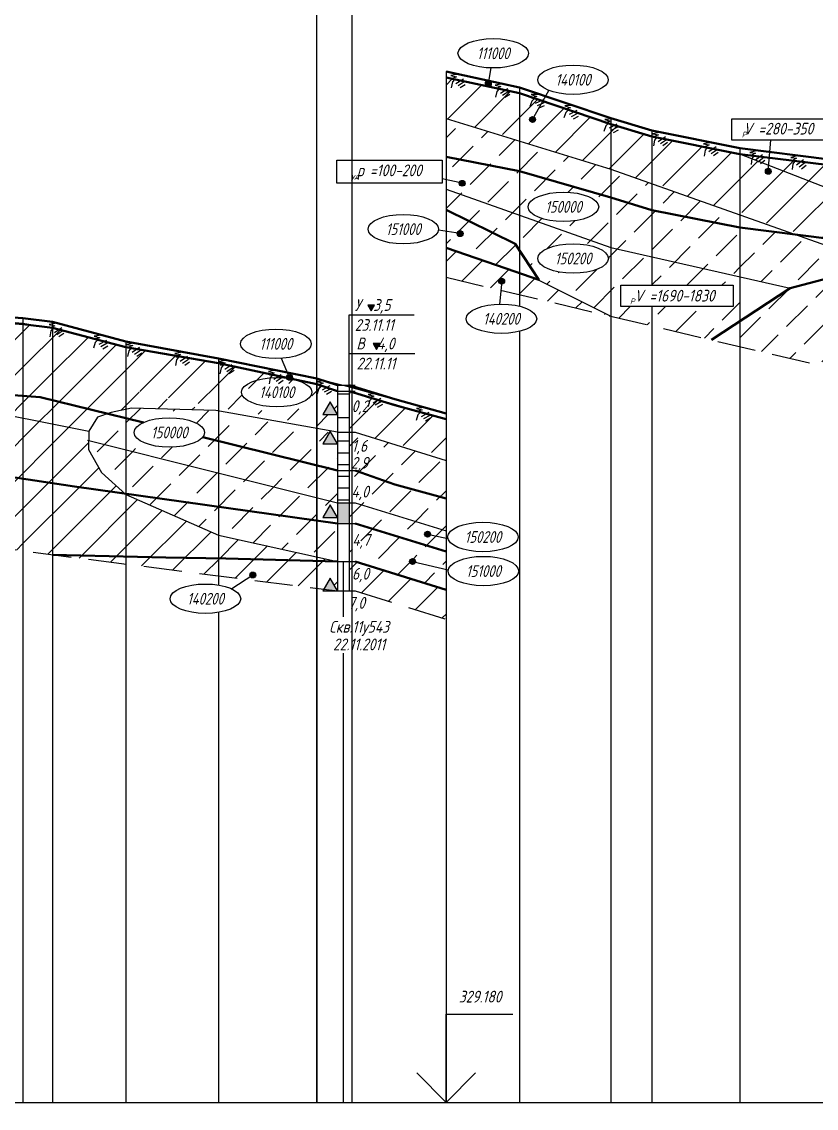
# Model space of a CAD drawing. Extents: x 0 to 1712, y -36 to 643.
# Drawn here: x 625.2 to 760.4, y 342.2 to 527.1 of the extents above; entities that cross this region are included whole.
import ezdxf
from ezdxf import colors
from ezdxf.entities.mleader import LeaderData, LeaderLine
from ezdxf.enums import TextEntityAlignment as Align
from ezdxf.math import Vec2, Vec3

# ---------------------------------------------------------------- set-up
doc = ezdxf.new("R2010")
doc.units = 0
doc.linetypes.add('ИИ27003', pattern=[9.5, 6.5, -3])
for name, color, linetype, lineweight in [('ИИ_ГЕОЛОГИЯ_025', 7, 'Continuous', 25), ('ИИ_ГЕОЛОГИЯ_050', 7, 'Continuous', 50), ('ИИ_ГЕОФИЗИКА_025', 7, 'Continuous', 25), ('ИИ_ПРОФИЛЬ_025', 7, 'Continuous', 25)]:
    doc.layers.add(name, color=color, linetype=linetype, lineweight=lineweight)
doc.layers.add('Профиль', color=7, linetype='Continuous')
doc.layers.add('ТХ-Л', color=140, linetype='Continuous')
doc.styles.add('VNIPISIMPLEXCUR', font='simplex.shx', dxfattribs={"width": 0.8, "oblique": 15})
doc.linetypes.add('ИИ27001', pattern='A,2.5,[1,3dservice.shx,S=1.85,R=180.00002,X=0,Y=0],2.5,-1', length=6)
doc.linetypes.add('ИИ27002', pattern='A,2,-0.6,[1,3dservice.shx,S=0.6,R=30.000013,X=0.9,Y=0],-0.6,[1,3dservice.shx,S=0.6,R=-30.000013,X=0.3,Y=0],-0.6,[1,3dservice.shx,S=0.6,R=209.999975,X=-0.3,Y=0],-0.6,[1,3dservice.shx,S=0.6,R=150.000007,X=-0.9,Y=0],-0.6,2', length=7)
doc.linetypes.add('ИИ27005', pattern='A,2.5,[1,3dservice.shx,S=1.85,R=180.00002,X=0,Y=0],2.5,-2,[4,3dservice.shx,S=0.5,R=0,X=0,Y=0],-2', length=9)
pattern_1 = [(45, (0.858, -60.26), (-3, 3), [])]
pattern_2 = [(45, (3.858, -60.26), (-3, 3), [5, -2])]

# ---------------------------------------------------------------- blocks, each defined once
blk = doc.blocks.new('ИИ16001')
at = {"linetype": 'Continuous', "lineweight": 25}
h = blk.add_hatch(color=0, dxfattribs=at)
edge = h.paths.add_edge_path()
edge.add_arc((0, 0), 0.5, 0, 360)
at = {"color": 0, "linetype": 'Continuous', "lineweight": 25}
blk.add_circle((0, 0), 0.5, dxfattribs=at)
blk = doc.blocks.new('ИИ25004')
at = {"linetype": 'Continuous', "lineweight": 25}
blk.add_hatch(color=0, dxfattribs=at).paths.add_polyline_path([(-2.5, 0), (0, 0), (-1.25, 2.17)])
at = {"color": 0, "linetype": 'Continuous', "lineweight": 25}
blk.add_lwpolyline([(-2.5, 0), (0, 0), (-1.25, 2.17)], close=True, dxfattribs=at)
blk = doc.blocks.new('ИИ25010')
at = {"color": 0, "linetype": 'Continuous', "lineweight": 25}
for points in [[(0, 0), (3, 0), (0.5, -1), (2.5, -1), (1, -2), (2, -2), (1.5, -3), (1.5, -5)], [(4.94, -1.23), (2.82, -3.35)], [(5.47, -2.12), (3.7, -3.88)], [(6, -3), (4.59, -4.41)]]:
    blk.add_lwpolyline(points, dxfattribs=at)
blk = doc.blocks.new('ИИ25023')
at = {"linetype": 'Continuous', "lineweight": 25}
blk.add_hatch(color=0, dxfattribs=at).paths.add_polyline_path([(1.9, 1.7), (0.75, 1.7), (1.33, 0.7)])
at = {"color": 0, "linetype": 'Continuous', "lineweight": 25, "flags": 128}
blk.add_lwpolyline([(1.9, 1.7), (0.75, 1.7), (1.33, 0.7)], close=True, dxfattribs=at)
at = {"color": 0, "linetype": 'Continuous', "style": 'VNIPISIMPLEXCUR', "oblique": 15, "width": 0.8}
for tag, p in [('UGV', (2.55, 0.7)), ('DATE', (1.33, -2.7))]:
    blk.add_attdef(tag, p, '', height=2, dxfattribs=at)
blk = doc.blocks.new('ИИ25020')
at = {"color": 0, "linetype": 'Continuous', "lineweight": 25}
blk.add_ellipse((0, 0), major_axis=(-6, 0), ratio=0.416667, dxfattribs=at)
at = {"color": 0, "linetype": 'Continuous', "style": 'VNIPISIMPLEXCUR', "oblique": 15, "width": 0.75}
blk.add_attdef('INDEX', text='', height=2, dxfattribs=at).set_placement((0, 0), align=Align.MIDDLE_CENTER)

msp = doc.modelspace()

# ---------------------------------------------------------------- hatches: boundary and pattern name
at = {"layer": 'ИИ_ГЕОЛОГИЯ_025'}
h = msp.add_hatch(dxfattribs=at)
h.set_pattern_fill('ИИ_СУГЛИНОК', color=256, pattern_type=2)
h.set_pattern_definition(pattern_1)
h.paths.add_polyline_path([(709.8926, 514.8774), (706.3927, 515.6337), (706.373, 515.6094), (705.8849, 515.7176), (705.9276, 515.7342), (704.5966, 516.0218, -0.12277819), (704.3602, 516.0729), (698.8277, 517.2684), (698.808, 517.2441), (698.3199, 517.3523), (698.3626, 517.3689), (697.3976, 517.5774), (697.3976, 511.2921), (709.8926, 508.0125)])
h.paths.add_polyline_path([(724.9504, 509.7194), (724.4762, 509.8778), (724.5771, 509.9052), (718.1868, 512.069), (718.1484, 512.0307), (717.6742, 512.189), (717.7618, 512.2129), (713.8545, 513.5359), (712.3487, 510.8539, -0.27117027), (712.6039, 510.4179, -1), (711.6039, 510.4179, -0.57335335), (712.3487, 510.8539), (713.8545, 513.5359), (709.8926, 514.8774), (709.8926, 508.0125), (720.1054, 505.3319), (725.3976, 503.4417), (725.3976, 509.6274), (724.9948, 509.7638)])
h.paths.add_polyline_path([(697.3976, 511.2921), (697.3976, 510.5774), (700.9837, 509.4787), (709.8926, 507.0971), (709.8926, 508.0125)])
h.paths.add_polyline_path([(709.8926, 508.0125), (709.8926, 507.0971), (719.4961, 504.5299), (725.3976, 502.5766), (725.3976, 503.4417), (720.1054, 505.3319)])
h.paths.add_polyline_path([(719.4961, 504.5299), (709.8926, 507.0971), (709.8926, 506.7491), (725.3976, 501.9987), (725.3976, 502.5766)])
h.paths.add_polyline_path([(725.3976, 503.4417), (725.3976, 502.5766), (729.9797, 501.06), (732.3976, 499.9779), (732.3976, 500.9415)])
h.paths.add_polyline_path([(729.9797, 501.06), (725.3976, 502.5766), (725.3976, 501.9987), (732.3976, 499.5193), (732.3976, 499.9779)])
h.paths.add_polyline_path([(732.3976, 507.5274), (726.0767, 509.4237), (725.3976, 509.0846), (725.3976, 503.4417), (732.3976, 500.9415)])
h.paths.add_polyline_path([(747.3976, 504.5274), (741.8239, 505.6422), (741.8216, 505.6391), (741.3298, 505.7294), (741.3482, 505.7373), (733.2029, 507.3664), (733.2006, 507.3633), (732.7088, 507.4536), (732.7272, 507.4615), (732.3976, 507.5274), (732.3976, 500.9415), (737.0718, 499.272), (747.3976, 494.76)])
h.paths.add_polyline_path([(737.0718, 499.272), (732.3976, 500.9415), (732.3976, 499.9779), (736.037, 498.3491), (737.9924, 497.5377), (747.3976, 494.2065), (747.3976, 494.76)])
h = msp.add_hatch(dxfattribs=at)
h.set_pattern_fill('ИИ_СУПЕСЬ', color=256, pattern_type=2)
h.set_pattern_definition(pattern_2)
h.paths.add_polyline_path([(709.8926, 506.7491), (700.9837, 509.4787), (697.3976, 510.4373), (697.3976, 504.0774), (709.8926, 501.6615)])
h.paths.add_polyline_path([(709.8926, 501.6615), (697.3976, 504.0774), (697.3976, 500.1796), (699.6393, 499.6808, -0.89612151), (700.6273, 499.5723, -1), (699.6273, 499.5723, -0.05478472), (699.6393, 499.6808), (697.3976, 500.1796), (697.3976, 498.5774), (709.8926, 494.1523)])
h.paths.add_polyline_path([(709.8926, 494.1523), (697.3976, 498.5774), (697.3976, 495.0774), (709.1541, 489.2752), (709.8926, 488.1475)])
h.paths.add_polyline_path([(709.1541, 489.2752), (697.3976, 495.0774), (697.3976, 491.3973), (699.2817, 491.09, -0.92225092), (700.2751, 491.0095, -1.0843036), (699.2817, 491.09), (697.3976, 491.3973), (697.3976, 488.5774), (709.8926, 484.306), (709.8926, 488.1475)])
h.paths.add_polyline_path([(709.8926, 494.1523), (709.8926, 488.1475), (713.149, 483.1748), (712.7333, 483.3182), (725.3976, 476.9774), (725.3976, 488.6611)])
edge = h.paths.add_edge_path(flags=16)
edge.add_ellipse((719.0026, 486.7804), major_axis=(-6, 0), ratio=0.41666667, start_angle=0, end_angle=360)
h.paths.add_polyline_path([(725.3976, 497.1274), (709.8926, 501.6615), (709.8926, 494.1523), (725.3976, 488.6611)])
edge = h.paths.add_edge_path(flags=16)
edge.add_ellipse((717.3556, 495.5636), major_axis=(-6, 0), ratio=0.41666667, start_angle=0, end_angle=360)
h.paths.add_polyline_path([(725.3976, 501.9987), (709.8926, 506.7491), (709.8926, 501.6615), (725.3976, 497.1274)])
h.paths.add_polyline_path([(732.3976, 499.5193), (725.3976, 501.9987), (725.3976, 497.1274), (732.3976, 495.0274)])
h.paths.add_polyline_path([(732.3976, 495.0274), (725.3976, 497.1274), (725.3976, 488.6611), (732.3976, 487.0772)])
h.paths.add_polyline_path([(725.3976, 488.6611), (725.3976, 476.9774), (732.3976, 475.3274), (732.3976, 478.609), (727.1366, 478.609), (727.1366, 482.2141), (732.3976, 482.2141), (732.3976, 487.0772)])
h.paths.add_polyline_path([(714.4401, 485.4144), (723.2972, 485.1464), (724.101, 488.1464), (715.2439, 488.4144)], flags=8)
h.paths.add_polyline_path([(712.7931, 494.1976), (721.6502, 493.9296), (722.4541, 496.9296), (713.5969, 497.1976)], flags=8)
h = msp.add_hatch(dxfattribs=at)
h.set_pattern_fill('ИИ_СУГЛИНОК', color=256, pattern_type=2)
h.set_pattern_definition(pattern_1)
h.paths.add_polyline_path([(762.6476, 498.5928), (752.292, 502.6227), (752.2522, 502.1033, -0.39199877), (752.714, 501.6048, -1), (751.714, 501.6048, -0.43678288), (752.2522, 502.1033), (752.292, 502.6227), (747.3976, 504.5274), (747.3976, 494.76), (752.8071, 492.3962), (759.3696, 490.5358), (762.6476, 490.1274)])
h.paths.add_polyline_path([(762.6476, 502.6274), (756.7287, 503.3648), (756.7214, 503.3539), (756.2255, 503.4177), (756.2413, 503.4256), (752.3902, 503.9054), (752.292, 502.6227), (762.6476, 498.5928)], flags=17)
h.paths.add_polyline_path([(775.3976, 499.1774), (762.6476, 502.6274), (762.6476, 498.5928), (775.3976, 493.631)])
h.paths.add_polyline_path([(775.3976, 493.631), (762.6476, 498.5928), (762.6476, 490.1274), (773.8654, 487.092), (775.3976, 486.8035)])
h.paths.add_polyline_path([(762.6476, 489.6535), (762.6476, 488.984), (768.4621, 487.5338), (769.8493, 487.8482)], flags=17)
h.paths.add_polyline_path([(770.1928, 487.1022), (768.4621, 487.5338), (767.1051, 487.2264), (771.242, 485.7612), (775.3976, 484.7031), (775.3976, 486.1865)])
h.paths.add_polyline_path([(773.8654, 487.092), (769.8493, 487.8482), (768.4621, 487.5338), (770.1928, 487.1022), (775.3976, 486.1865), (775.3976, 486.6774)])
h = msp.add_hatch(dxfattribs=at)
h.set_pattern_fill('ИИ_СУПЕСЬ', color=256, pattern_type=2)
h.set_pattern_definition(pattern_2)
h.paths.add_polyline_path([(737.9924, 497.5377), (732.3976, 499.5193), (732.3976, 495.0274), (747.3976, 492.0274), (747.3976, 493.6371), (744.8728, 494.6829)])
h.paths.add_polyline_path([(747.3976, 492.0274), (732.3976, 495.0274), (732.3976, 487.0772), (747.3976, 483.6831)])
h.paths.add_polyline_path([(732.3976, 487.0772), (732.3976, 482.2141), (746.254, 482.2141), (746.254, 478.609), (732.3976, 478.609), (732.3976, 475.3274), (741.6222, 473.153), (746.1745, 477.1377), (747.3976, 478.0224), (747.3976, 483.6831)])
h = msp.add_hatch(dxfattribs=at)
h.set_pattern_fill('ИИ_СУПЕСЬ', color=256, pattern_type=2)
h.set_pattern_definition(pattern_2)
h.paths.add_polyline_path([(762.6476, 488.8052), (760.9414, 489.4095), (753.4862, 491.2688), (747.3976, 492.0274), (747.3976, 483.6831), (753.5301, 482.2955), (760.219, 485.6661), (762.6476, 486.2164)])
h.paths.add_polyline_path([(771.242, 485.7612), (767.1051, 487.2264), (762.6476, 486.2164), (762.6476, 483.5141)])
h.paths.add_polyline_path([(762.6476, 486.2164), (760.219, 485.6661), (753.5301, 482.2955), (755.9193, 481.7549), (762.6476, 483.5141)])
h.paths.add_polyline_path([(755.9193, 481.7549), (753.5301, 482.2955), (752.7891, 481.9222), (747.3976, 478.0224), (747.3976, 476.1423)], flags=17)
h.paths.add_polyline_path([(747.3976, 478.0224), (746.1745, 477.1377), (741.6222, 473.153), (742.533, 472.9384), (747.3976, 476.1423)])
h.paths.add_polyline_path([(762.6476, 483.5141), (755.9193, 481.7549), (747.3976, 476.1423), (747.3976, 471.7917), (762.6476, 468.1971)])
h.paths.add_polyline_path([(775.3976, 484.7031), (771.242, 485.7612), (762.6476, 483.5141), (762.6476, 468.1971), (775.3976, 465.1917), (775.3976, 471.0747), (768.1361, 471.0747), (768.1361, 474.9796), (775.3976, 474.9796)])
h = msp.add_hatch(dxfattribs=at)
h.set_pattern_fill('ИИ_СУГЛИНОК', color=256, pattern_type=2)
h.set_pattern_definition(pattern_1)
h.paths.add_polyline_path([(709.8926, 484.2986), (707.6069, 485.0874), (697.3976, 488.5774), (697.3976, 483.5774), (706.7069, 481.3831), (706.8039, 482.4353, -0.38753186), (706.3498, 482.9332, -1), (707.3498, 482.9332, -0.44140835), (706.8039, 482.4353), (706.7069, 481.3831), (709.8926, 480.6322)])
h.paths.add_polyline_path([(712.7333, 483.3182), (709.8926, 484.2986), (709.8926, 480.6322), (725.3976, 476.9774)])
h = msp.add_hatch(dxfattribs=at)
h.set_pattern_fill('ИИ_СУПЕСЬ', color=256, pattern_type=2)
h.set_pattern_definition(pattern_2)
h.paths.add_polyline_path([(755.9193, 481.7549), (753.5301, 482.2955), (752.7891, 481.9222), (747.3976, 478.0224), (747.3976, 476.1423)])
h = msp.add_hatch(dxfattribs=at)
h.set_pattern_fill('ИИ_СУГЛИНОК', color=256, pattern_type=2)
h.set_pattern_definition(pattern_1)
h.paths.add_polyline_path([(575.3976, 477.9774), (556.5633, 479.6517), (556.3976, 479.5121), (556.3976, 479.2404), (573.6067, 471.3681), (575.3976, 471.0913)])
h.paths.add_polyline_path([(588.6476, 476.9274), (579.2987, 477.6683), (579.228, 477.0422, -0.3816156), (579.6718, 476.5454, -1), (578.6718, 476.5454, -0.44758064), (579.228, 477.0422), (579.2987, 477.6683), (575.3976, 477.9774), (575.3976, 471.0913), (578.8132, 470.5633), (588.6476, 470.3042)])
h.paths.add_polyline_path([(588.6476, 470.3042), (578.8132, 470.5633), (575.3976, 471.0913), (575.3976, 470.5489), (579.0785, 468.8651), (586.2741, 467.4324), (587.7653, 467.6568), (588.6476, 467.6844)])
h.paths.add_polyline_path([(605.2526, 469.6422), (603.2143, 469.8458), (588.8098, 470.3), (588.6476, 470.3042), (588.6476, 467.6844), (601.8208, 468.0957), (605.2526, 467.84)])
h.paths.add_polyline_path([(605.2526, 475.9274), (601.0759, 476.1789), (601.0695, 476.168), (600.5707, 476.2028), (600.5811, 476.2087), (593.0037, 476.6651), (592.9973, 476.6541), (592.4985, 476.689), (592.5089, 476.6949), (588.6476, 476.9274), (588.6476, 470.3042), (588.8098, 470.3), (603.2143, 469.8458), (605.2526, 469.6422)])
h.paths.add_polyline_path([(605.2526, 467.84), (601.8208, 468.0957), (588.6476, 467.6844), (588.6476, 466.9598), (595.1975, 465.6556), (605.2526, 464.9135)])
h.paths.add_polyline_path([(608.3976, 464.6814), (605.2526, 464.9135), (605.2526, 463.6535), (608.3976, 463.0272)])
h.paths.add_polyline_path([(608.3976, 467.6057), (605.2526, 467.84), (605.2526, 464.9135), (608.3976, 464.6814)])
h.paths.add_polyline_path([(608.3976, 463.0272), (605.2526, 463.6535), (605.2526, 459.8205), (608.3976, 459.8205)])
h.paths.add_polyline_path([(608.3976, 455.9156), (605.2526, 455.9156), (605.2526, 452.2735), (608.3976, 451.8396)])
h.paths.add_polyline_path([(621.3976, 460.4387), (608.3976, 463.0272), (608.3976, 459.8205), (614.2691, 459.8205), (614.2691, 455.9156), (608.3976, 455.9156), (608.3976, 451.8396), (611.6065, 451.3969), (621.3976, 449.9292)])
h.paths.add_polyline_path([(625.3976, 459.6423), (621.3976, 460.4387), (621.3976, 449.9292), (625.3976, 449.3296)])
h.paths.add_polyline_path([(630.3976, 458.6467), (625.3976, 459.6423), (625.3976, 449.3296), (630.3976, 448.5801)])
h.paths.add_polyline_path([(638.7616, 450.3902), (636.5351, 454.2636), (636.6196, 457.4078), (630.3976, 458.6467), (630.3976, 448.5801), (634.1629, 448.0157), (642.6996, 446.8157)])
h.paths.add_polyline_path([(625.3976, 449.3296), (621.3976, 449.9292), (621.3976, 437.5528), (625.3976, 437.0432)])
h = msp.add_hatch(dxfattribs=at)
h.set_pattern_fill('ИИ_СУГЛИНОК', color=256, pattern_type=2)
h.set_pattern_definition(pattern_1)
h.paths.add_polyline_path([(608.3976, 475.6774), (605.2526, 475.9274), (605.2526, 469.6422), (608.3976, 469.3281)])
h.paths.add_polyline_path([(608.3976, 469.3281), (605.2526, 469.6422), (605.2526, 467.84), (608.3976, 467.6057)])
h.paths.add_polyline_path([(621.3976, 466.821), (613.5025, 467.2254), (608.3976, 467.6057), (608.3976, 464.6814), (621.3976, 463.7219)])
h.paths.add_polyline_path([(608.3976, 464.6814), (605.2526, 464.9135), (605.2526, 463.6535), (608.3976, 463.0272)])
h.paths.add_polyline_path([(621.3976, 463.7219), (608.3976, 464.6814), (608.3976, 463.0272), (621.3976, 460.4387)])
h.paths.add_polyline_path([(621.3976, 468.1005), (613.6007, 468.8085), (608.3976, 469.3281), (608.3976, 467.6057), (613.5025, 467.2254), (621.3976, 466.821)])
h.paths.add_polyline_path([(621.3976, 475.9274), (616.5013, 475.8333), (616.4989, 475.8283), (615.999, 475.8211), (616.0027, 475.8237), (608.3976, 475.6774), (608.3976, 469.3281), (613.6007, 468.8085), (621.3976, 468.1005)])
h.paths.add_polyline_path([(625.3976, 475.6274), (624.6384, 475.6844), (623.7225, 474.8471, -0.14594204), (623.8042, 474.5733, -1), (622.8042, 474.5733, -0.50329713), (623.4492, 475.0518), (623.6632, 475.7575), (621.3976, 475.9274), (621.3976, 468.1005), (623.3936, 467.9193), (625.3976, 467.8258)])
h.paths.add_polyline_path([(625.3976, 467.8258), (623.3936, 467.9193), (621.3976, 468.1005), (621.3976, 466.821), (625.3976, 466.6162)])
h.paths.add_polyline_path([(625.3976, 466.6162), (621.3976, 466.821), (621.3976, 463.7219), (625.3976, 463.4267)])
h.paths.add_polyline_path([(625.3976, 463.4267), (621.3976, 463.7219), (621.3976, 460.4387), (625.3976, 459.6423)])
h.paths.add_polyline_path([(630.3976, 462.6993), (630.3976, 458.6467), (636.6196, 457.4078), (638.076, 459.8016), (639.828, 460.3715)])
h.paths.add_polyline_path([(630.3976, 466.3601), (625.3976, 466.6162), (625.3976, 463.4267), (628.3266, 463.2105), (630.3976, 462.6993)])
h = msp.add_hatch(dxfattribs=at)
h.set_pattern_fill('ИИ_СУГЛИНОК', color=256, pattern_type=2)
h.set_pattern_definition(pattern_1)
h.paths.add_polyline_path([(630.3976, 462.6993), (628.3266, 463.2105), (625.3976, 463.4267), (625.3976, 459.6423), (630.3976, 458.6467)])
h.paths.add_polyline_path([(630.3976, 467.5925), (625.3976, 467.8258), (625.3976, 466.6162), (630.3976, 466.3601)])
h.paths.add_polyline_path([(630.3976, 474.9082), (629.9951, 474.989), (630.0357, 475.0057), (629.5697, 475.085), (625.3976, 475.6274), (625.3976, 467.8258), (630.3976, 467.5925)])
h.paths.add_polyline_path([(642.8976, 471.6774), (639.6329, 472.5393), (630.5052, 474.9161), (630.3976, 474.778), (630.3976, 467.5925), (632.218, 467.5075), (642.8976, 464.7494)])
h.paths.add_polyline_path([(632.218, 467.5075), (630.3976, 467.5925), (630.3976, 466.3601), (634.1465, 466.1681), (642.8976, 464.4727), (642.8976, 464.7494)])
h.paths.add_polyline_path([(642.8976, 464.4727), (634.1465, 466.1681), (630.3976, 466.3601), (630.3976, 462.6993), (639.828, 460.3715), (640.4296, 460.5672), (642.8976, 461.1212)])
h.paths.add_polyline_path([(646.6959, 463.7368), (642.8976, 464.4727), (642.8976, 461.1212), (643.8404, 461.3328), (656.5972, 460.9567)])
h.paths.add_polyline_path([(658.6476, 468.9812), (643.736, 471.5339), (643.7253, 471.5199), (643.234, 471.6127), (643.246, 471.6178), (642.8976, 471.6774), (642.8976, 464.7494), (645.2933, 464.1306), (646.6959, 463.7368), (658.0788, 461.5315), (658.6476, 461.4398)])
h = msp.add_hatch(dxfattribs=at)
h.set_pattern_fill('ИИ_СУГЛИНОК', color=256, pattern_type=2)
h.set_pattern_definition(pattern_1)
edge = h.paths.add_edge_path()
edge.add_ellipse((668.572, 463.1658), major_axis=(-6, 0), ratio=0.41666667, start_angle=0, end_angle=360)
edge.add_line((667.3199, 465.6111), (667.4811, 466.4643))
edge.add_line((667.4811, 466.4643), (667.8196, 466.9092))
edge.add_line((667.8196, 466.9092), (667.3283, 467.002))
edge.add_line((667.3283, 467.002), (667.5027, 467.076))
edge.add_line((667.5027, 467.076), (658.6476, 468.9812))
edge.add_line((658.6476, 468.9812), (658.6476, 461.4398))
edge.add_line((658.6476, 461.4398), (664.4369, 460.5073))
edge.add_line((664.4369, 460.5073), (675.3976, 458.2717))
edge.add_line((675.3976, 458.2717), (675.3976, 465.3774))
edge.add_line((675.3976, 465.3774), (671.1849, 466.2838))
edge.add_arc((670.7647, 466.5548), 0.5, 188.541838, 327.174058, ccw=False)
edge.add_line((670.2702, 466.4806), (667.5027, 467.076))
edge.add_line((667.5027, 467.076), (667.3283, 467.002))
edge.add_line((667.3283, 467.002), (667.8196, 466.9092))
edge.add_line((667.8196, 466.9092), (667.4811, 466.4643))
edge.add_line((667.4811, 466.4643), (667.3198, 465.6104))
h = msp.add_hatch(dxfattribs=at)
h.set_pattern_fill('ИИ_СУГЛИНОК', color=256, pattern_type=2)
h.set_pattern_definition(pattern_1)
h.paths.add_polyline_path([(678.8976, 464.2274), (676.0878, 465.1506), (675.6147, 465.2807), (675.6532, 465.2934), (675.3976, 465.3774), (675.3976, 458.2717), (678.8976, 457.5578), (678.8976, 460.2274), (676.3976, 460.2274), (677.6476, 462.3925), (678.8976, 460.2274)])
h.paths.add_polyline_path([(697.3976, 459.4274), (680.8976, 464.2274), (680.8976, 457.2274), (681.8976, 457.2274), (684.7858, 456.333), (697.3976, 453.1417)])
h.paths.add_polyline_path([(680.4534, 459.8341), (684.9962, 459.5152), (685.9532, 463.0866), (681.4103, 463.4056)], flags=9)
h = msp.add_hatch(dxfattribs=at)
h.set_pattern_fill('ИИ_КОНСИСТЕНЦИЯ_02', color=256, pattern_type=2)
h.set_pattern_definition([(0, (0.858, -60.26), (0, 4), [])])
h.paths.add_polyline_path([(680.8976, 464.2274), (678.8976, 464.2274), (678.8976, 457.2274), (680.8976, 457.2274)])
h = msp.add_hatch(dxfattribs=at)
h.set_pattern_fill('ИИ_СУПЕСЬ', color=256, pattern_type=2)
h.set_pattern_definition(pattern_2)
edge = h.paths.add_edge_path()
edge.add_line((658.6476, 460.3809), (656.5972, 460.9567))
edge.add_line((656.5972, 460.9567), (643.8404, 461.3328))
edge.add_line((643.8404, 461.3328), (642.8976, 461.1212))
edge.add_line((642.8976, 461.1212), (642.8976, 459.6138))
edge.add_line((642.8976, 459.6138), (645.8794, 458.8777))
edge.add_ellipse((650.2921, 457.1837), major_axis=(-6, 0), ratio=0.41666667, start_angle=161.368188, end_angle=317.344874, ccw=False)
edge.add_line((655.9777, 456.385), (658.6476, 455.726))
edge.add_line((658.6476, 455.726), (658.6476, 460.3809))
h.paths.add_polyline_path([(675.3976, 457.6506), (674.7269, 457.7987), (659.631, 460.1048), (658.6476, 460.3809), (658.6476, 455.726), (675.3976, 451.5914)])
h.paths.add_polyline_path([(678.8976, 455.2274), (676.3976, 455.2274), (677.5253, 457.1808), (675.3976, 457.6506), (675.3976, 451.5914), (678.8976, 450.7274)])
h.paths.add_polyline_path([(697.3976, 452.4274), (684.7858, 456.333), (684.3009, 456.4557), (681.8976, 457.2274), (680.8976, 457.2274), (680.8976, 450.7274), (681.8976, 450.7274), (688.6476, 448.3274), (697.3976, 445.9274)])
h.paths.add_polyline_path([(697.3976, 445.9274), (688.6476, 448.3274), (681.8976, 450.7274), (680.8976, 450.7274), (680.8976, 445.2274), (681.8976, 445.2274), (697.3976, 440.4274)])
h.paths.add_polyline_path([(675.3976, 451.5914), (658.6476, 455.726), (658.6476, 450.2982), (675.3976, 446.1038)])
h.paths.add_polyline_path([(678.8976, 450.7274), (675.3976, 451.5914), (675.3976, 446.1038), (678.8976, 445.2274)])
edge = h.paths.add_edge_path()
edge.add_line((658.6476, 455.726), (655.9777, 456.385))
edge.add_ellipse((650.2921, 457.1837), major_axis=(-6, 0), ratio=0.41666667, start_angle=317.344874, end_angle=521.368188, ccw=False)
edge.add_line((645.8794, 458.8777), (642.8976, 459.6138))
edge.add_line((642.8976, 459.6138), (642.8976, 454.2421))
edge.add_line((642.8976, 454.2421), (658.6476, 450.2982))
edge.add_line((658.6476, 450.2982), (658.6476, 455.726))
h.paths.add_polyline_path([(642.8976, 459.6138), (639.828, 460.3715), (638.076, 459.8016), (636.6196, 457.4078), (636.5771, 455.8248), (642.8976, 454.2421)])
h.paths.add_polyline_path([(680.4782, 453.0886), (684.6402, 452.7696), (685.5971, 456.341), (681.4352, 456.66)], flags=9)
h.paths.add_polyline_path([(680.3684, 450.2058), (684.835, 449.8868), (685.792, 453.4582), (681.3253, 453.7772)], flags=9)
h.paths.add_polyline_path([(680.422, 445.3032), (684.9649, 444.9842), (685.9219, 448.5557), (681.379, 448.8747)], flags=9)
h = msp.add_hatch(dxfattribs=at)
h.set_pattern_fill('ИИ_КОНСИСТЕНЦИЯ_01', color=256, pattern_type=2)
h.set_pattern_definition([(0, (0.8579, -60.2601), (0, 2), [])])
h.paths.add_polyline_path([(680.8976, 457.2274), (678.8976, 457.2274), (678.8976, 445.2274), (680.8976, 445.2274)])
h = msp.add_hatch(dxfattribs=at)
h.set_pattern_fill('ИИ_СУПЕСЬ', color=256, pattern_type=2)
h.set_pattern_definition(pattern_2)
h.paths.add_polyline_path([(642.8976, 454.2421), (636.5771, 455.8248), (636.5351, 454.2636), (638.7616, 450.3902), (642.6996, 446.8157), (642.8976, 446.7879)])
h.paths.add_polyline_path([(658.6476, 450.2982), (642.8976, 454.2421), (642.8976, 446.7879), (658.6476, 444.5739)])
h.paths.add_polyline_path([(658.6476, 450.2982), (658.6476, 444.5739), (675.3976, 442.2194), (675.3976, 446.1038)])
h.paths.add_polyline_path([(658.6476, 444.5739), (642.8976, 446.7879), (642.8976, 446.636), (658.6476, 439.7332)])
h.paths.add_polyline_path([(675.3976, 442.2194), (658.6476, 444.5739), (658.6476, 439.7332), (675.3976, 436.0062)])
h.paths.add_polyline_path([(678.8976, 441.7274), (675.3976, 442.2194), (675.3976, 436.0062), (678.8976, 435.2274)])
h = msp.add_hatch(dxfattribs=at)
h.set_pattern_fill('ИИ_СУГЛИНОК', color=256, pattern_type=2)
h.set_pattern_definition(pattern_1)
h.paths.add_polyline_path([(608.3976, 451.8396), (605.2526, 452.2735), (605.2526, 439.6096), (608.3976, 439.2089)])
h.paths.add_polyline_path([(621.3976, 449.9292), (611.6065, 451.3969), (608.3976, 451.8396), (608.3976, 439.2089), (621.3976, 437.5528)])
h.paths.add_polyline_path([(630.3976, 448.5801), (625.3976, 449.3296), (625.3976, 437.0432), (630.3976, 436.4062)])
h.paths.add_polyline_path([(642.8976, 446.636), (642.6996, 446.8157), (634.1629, 448.0157), (630.3976, 448.5801), (630.3976, 436.4062), (630.8038, 436.3544), (642.8976, 436.0652)])
h.paths.add_polyline_path([(642.8976, 446.636), (642.8976, 436.0652), (649.7122, 435.9022), (658.6476, 435.7756), (658.6476, 439.7332)])
h.paths.add_polyline_path([(642.8976, 436.0652), (630.8038, 436.3544), (642.8976, 434.8137)])
h.paths.add_polyline_path([(658.6476, 435.7756), (649.7122, 435.9022), (642.8976, 436.0652), (642.8976, 434.8137), (658.6476, 432.8072)])
h = msp.add_hatch(dxfattribs=at)
h.set_pattern_fill('ИИ_СУПЕСЬ', color=256, pattern_type=2)
h.set_pattern_definition(pattern_2)
h.paths.add_polyline_path([(677.6476, 444.8925), (678.8976, 442.7274), (678.8976, 445.2274), (675.3976, 446.1038), (675.3976, 442.2194), (678.8976, 441.7274), (678.8976, 442.7274), (676.3976, 442.7274)])
h.paths.add_polyline_path([(681.8976, 445.2274), (680.8976, 445.2274), (680.8976, 441.7274), (681.8976, 441.7274), (697.3976, 436.9274), (697.3976, 439.1985), (694.7335, 439.776, -0.89858287), (693.7448, 439.882, -1), (694.7448, 439.882, -0.05341728), (694.7335, 439.776), (697.3976, 439.1985), (697.3976, 440.4274)])
h.paths.add_polyline_path([(681.8976, 441.7274), (680.8976, 441.7274), (680.8976, 435.2274), (681.8976, 435.2274), (697.3976, 430.4274), (697.3976, 433.9281), (692.1679, 435.1127, -0.89439321), (691.1803, 435.2231, -1), (692.1803, 435.2231, -0.05574703), (692.1679, 435.1127), (697.3976, 433.9281), (697.3976, 436.9274)])
h.paths.add_polyline_path([(680.5699, 437.0778), (685.1128, 436.7588), (686.0698, 440.3303), (681.5269, 440.6492)], flags=9)
h = msp.add_hatch(color=256, dxfattribs=at)
h.dxf.hatch_style = 1
h.paths.add_polyline_path([(680.8976, 445.2274), (678.8976, 445.2274), (678.8976, 441.7274), (680.8976, 441.7274)])
h = msp.add_hatch(dxfattribs=at)
h.set_pattern_fill('ИИ_СУГЛИНОК', color=256, pattern_type=2)
h.set_pattern_definition(pattern_1)
h.paths.add_polyline_path([(658.6476, 439.7332), (658.6476, 435.7756), (659.8913, 435.758), (675.3976, 435.3251), (675.3976, 436.0062)])
h.paths.add_polyline_path([(675.3976, 435.3251), (659.8913, 435.758), (658.6476, 435.7756), (658.6476, 432.8072), (663.3967, 432.2022), (664.077, 432.6567, -0.1483097), (663.9928, 432.9344, -1), (664.9928, 432.9344, -0.74169041), (664.077, 432.6567), (663.3967, 432.2022), (675.3976, 430.6733)])
h.paths.add_polyline_path([(697.3976, 430.4274), (681.8976, 435.2274), (680.8976, 435.2274), (680.8976, 430.2274), (681.8976, 430.2274), (697.3976, 425.4274)])
h.paths.add_polyline_path([(680.5222, 431.3401), (685.0651, 431.0211), (686.022, 434.5925), (681.4792, 434.9115)], flags=9)
h = msp.add_hatch(dxfattribs=at)
h.set_pattern_fill('ИИ_СУГЛИНОК', color=256, pattern_type=2)
h.set_pattern_definition(pattern_1)
h.paths.add_polyline_path([(675.3976, 436.0062), (675.3976, 435.3251), (678.8976, 435.2274)])
h = msp.add_hatch(dxfattribs=at)
h.set_pattern_fill('ИИ_СУГЛИНОК', color=256, pattern_type=2)
h.set_pattern_definition(pattern_1)
h.paths.add_polyline_path([(678.8976, 435.2274), (675.3976, 435.3251), (675.3976, 430.6733), (676.5689, 430.5241), (677.6476, 432.3925), (678.8976, 430.2274)])

# ---------------------------------------------------------------- linework, layer by layer
at = {"layer": 'ИИ_ГЕОЛОГИЯ_025', "flags": 128}
for points in [[(697.3976, 517.5774), (709.8926, 514.8774), (725.3976, 509.6274), (732.3976, 507.5274), (747.3976, 504.5274), (762.6476, 502.6274), (775.3976, 499.1774), (792.1476, 495.1774), (807.8976, 490.8774), (825.3976, 487.4774), (830.3976, 486.2274)], [(704.5809, 516.5216), (705.0756, 519.1882)], [(712.1039, 510.4179), (714.8811, 515.3644)], [(697.3976, 510.5774), (725.3976, 501.9987), (771.242, 485.7612), (792.1476, 480.4384), (807.8976, 472.0594), (825.3976, 459.5824), (830.3976, 456.7274)], [(699.7751, 491.0095), (696.0938, 491.61)], [(697.3976, 488.5774), (712.6283, 483.3708), (725.3976, 476.9774)], [(531.8976, 482.8274), (539.8976, 481.3244), (556.3976, 479.6664), (575.3976, 478.1966), (588.6476, 476.9454), (608.3976, 475.7695), (621.3976, 476.0911), (625.3976, 475.7951), (630.3976, 474.9441), (642.8976, 471.6892), (658.6476, 468.9812), (675.3976, 465.3774), (678.8976, 464.2274)], [(706.8498, 482.9332), (706.4889, 479.019)], [(680.8976, 470.6132), (680.8976, 477.1675), (691.959, 477.1675)], [(670.7647, 466.5548), (669.3943, 469.7927)], [(680.8976, 465.2274), (680.8976, 470.6132), (692.0939, 470.6132)], [(678.8976, 465.2274), (681.8976, 465.2274)], [(678.8976, 464.2274), (681.8976, 464.2274)], [(680.8976, 464.2274), (697.3976, 459.4274)], [(678.8976, 457.2274), (658.2246, 460.9087), (643.8404, 461.3328), (640.4296, 460.5672), (638.076, 459.8016), (636.6196, 457.4078), (636.5351, 454.2636), (638.7616, 450.3902), (642.8976, 446.636), (658.6476, 439.7332), (678.8976, 435.2274)], [(678.8976, 457.2274), (681.8976, 457.2274)], [(681.8976, 457.2274), (697.3976, 452.4274)], [(678.8976, 450.7274), (681.8976, 450.7274)], [(678.8976, 445.2274), (681.8976, 445.2274)], [(678.8976, 441.7274), (681.8976, 441.7274)], [(694.2448, 439.882), (697.6943, 439.1342)], [(678.8976, 435.2274), (681.8976, 435.2274)], [(679.8976, 435.2274), (679.8976, 430.2274)], [(681.8976, 435.2274), (697.3976, 430.4274)], [(691.6803, 435.2231), (697.7715, 433.8434)], [(664.4928, 432.9344), (660.9373, 430.5592)], [(678.8976, 430.2274), (681.8976, 430.2274)]]:
    msp.add_lwpolyline(points, dxfattribs=at)
at = {"layer": 'ИИ_ГЕОЛОГИЯ_025', "linetype": 'ИИ27002', "flags": 128}
for points in [[(830.3976, 472.2274), (747.3976, 504.5274)], [(697.3976, 498.5774), (725.3976, 488.6611), (755.9193, 481.7549)], [(532.8976, 479.8274), (555.4088, 474.2417), (572.0046, 470.2736), (636.6196, 457.4078)], [(636.3645, 455.878), (678.8976, 445.2274)], [(681.8976, 445.2274), (697.3976, 440.4274)]]:
    msp.add_lwpolyline(points, dxfattribs=at)
at = {"layer": 'ИИ_ГЕОЛОГИЯ_025', "linetype": 'ИИ27003', "flags": 128}
for points in [[(697.3976, 483.5774), (830.3976, 452.2274)], [(532.8976, 448.8274), (678.8976, 430.2274)], [(681.8976, 430.2274), (697.3976, 425.4274)]]:
    msp.add_lwpolyline(points, dxfattribs=at)
at = {"layer": 'ИИ_ГЕОЛОГИЯ_025', "linetype": 'Continuous', "flags": 128}
for points in [[(678.8976, 465.2274), (678.8976, 430.2274)], [(680.8976, 465.2274), (680.8976, 430.2274)]]:
    msp.add_lwpolyline(points, dxfattribs=at)
at = {"layer": 'ИИ_ГЕОЛОГИЯ_050', "linetype": 'ИИ27001', "flags": 128}
for points in [[(697.3976, 518.5774), (709.8926, 515.8774), (725.3976, 510.6274), (732.3976, 508.5274), (747.3976, 505.5274), (762.6476, 503.6274), (775.3976, 500.1774), (792.1476, 496.1774), (807.8976, 491.8774), (825.3976, 488.4774), (830.3976, 487.2274)], [(830.3976, 486.2274), (825.3976, 487.4774), (807.8976, 490.8774), (792.1476, 495.1774), (775.3976, 499.1774), (762.6476, 502.6274), (747.3976, 504.5274), (732.3976, 507.5274), (725.3976, 509.6274), (709.8926, 514.8774), (697.3976, 517.5774)], [(697.3976, 495.0774), (709.1541, 489.2752), (713.149, 483.1748), (707.6069, 485.0874), (697.3976, 488.5774)], [(742.533, 472.9384), (755.9193, 481.7549), (771.242, 485.7612), (792.1476, 480.4384), (807.8976, 472.0594), (825.3976, 459.5824), (830.3976, 456.7274)], [(531.8976, 483.8274), (539.8976, 482.1774), (556.3976, 480.4274), (575.3976, 478.9774), (588.6476, 477.9274), (605.2526, 476.9274), (608.3976, 476.6774), (621.3976, 476.9274), (625.3976, 476.6274), (630.3976, 475.9774), (642.8976, 472.6774), (658.6476, 469.7774), (675.3976, 466.3774), (678.8976, 465.2274)], [(678.8976, 464.2274), (675.3976, 465.3774), (658.6476, 468.9812), (642.8976, 471.6774), (630.3976, 474.9774), (625.3976, 475.6274), (621.3976, 475.9274), (608.3976, 475.6774), (605.2526, 475.9274), (588.6476, 476.9274), (575.3976, 477.9774), (556.3976, 479.6664), (539.8976, 481.3244), (531.8976, 482.8274)], [(680.8976, 465.2274), (688.6476, 462.8274), (697.3976, 460.4274)], [(697.3976, 459.4274), (688.6476, 461.8274), (680.8976, 464.2274)], [(531.8976, 459.8274), (561.4334, 457.5905), (574.6776, 456.6648), (592.2747, 454.0639), (611.6065, 451.3969), (634.1629, 448.0157), (678.8976, 441.7274)], [(681.8976, 441.7274), (697.3976, 436.9274)], [(678.8976, 435.2274), (659.8913, 435.758), (649.7122, 435.9022), (630.3976, 436.3641)], [(697.3976, 430.4274), (681.8976, 435.2274)]]:
    msp.add_lwpolyline(points, dxfattribs=at)
at = {"layer": 'ИИ_ГЕОЛОГИЯ_050', "linetype": 'ИИ27005', "flags": 128}
for points in [[(830.3976, 473.7274), (825.3976, 474.9774), (807.8976, 478.3774), (792.1476, 482.6774), (775.3976, 486.6774), (762.6476, 490.1274), (747.3976, 492.0274), (732.3976, 495.0274), (725.3976, 497.1274), (709.8926, 501.6615), (697.3976, 504.0774)], [(645.8794, 458.8777), (628.3266, 463.2105), (531.8976, 470.3274)], [(678.8976, 450.7274), (655.9777, 456.385)], [(697.3976, 445.9274), (688.6476, 448.3274), (681.8976, 450.7274)]]:
    msp.add_lwpolyline(points, dxfattribs=at)
at = {"layer": 'ИИ_ГЕОФИЗИКА_025', "flags": 128}
for points in [[(746.0338, 510.5352), (762.7801, 510.5352), (762.7801, 506.9054), (746.0338, 506.9054)], [(678.7731, 503.502), (696.7215, 503.502), (696.7215, 499.5971), (678.7731, 499.5971)], [(727.1366, 482.2141), (746.254, 482.2141), (746.254, 478.609), (727.1366, 478.609)]]:
    msp.add_lwpolyline(points, close=True, dxfattribs=at)
for points in [[(752.214, 501.6048), (752.62, 506.9054)], [(700.1273, 499.5723), (696.7215, 500.33)]]:
    msp.add_lwpolyline(points, dxfattribs=at)
at = {"layer": 'ИИ_ПРОФИЛЬ_025', "flags": 128}
for points in [[(697.3976, 518.5774), (697.3976, 343.2274)], [(697.3976, 518.5774), (709.8926, 515.8774), (725.3976, 510.6274), (732.3976, 508.5274), (747.3976, 505.5274), (762.6476, 503.6274), (775.3976, 500.1774), (792.1476, 496.1774), (807.8976, 491.8774), (825.3976, 488.4774), (831.3976, 487.2274), (845.8976, 484.2274), (858.8976, 480.9774), (875.3976, 476.1774), (887.1476, 473.7774), (905.3976, 469.7274)], [(709.8926, 515.8774), (709.8926, 478.6666)], [(725.3976, 510.6274), (725.3976, 343.2274)], [(732.3976, 508.5274), (732.3976, 482.2141)], [(747.3976, 505.5274), (747.3976, 343.2274)], [(530.8976, 483.8274), (539.8976, 482.1774), (556.3976, 480.4274), (575.3976, 478.9774), (588.6476, 477.9274), (605.2526, 476.9274), (608.3976, 476.6774), (621.3976, 476.9274), (625.3976, 476.6274), (630.3976, 475.9774), (642.8976, 472.6774), (658.6476, 469.7774), (675.3976, 466.3774), (679.8976, 465.2274), (697.3976, 460.4274)], [(732.3976, 478.609), (732.3976, 343.2274)], [(625.3976, 476.6274), (625.3976, 343.2274)], [(630.3976, 475.9774), (630.3976, 343.2274)], [(709.8926, 474.3785), (709.8926, 343.2274)], [(642.8976, 472.6774), (642.8976, 343.2274)], [(658.6476, 469.7774), (658.6476, 431.2293)], [(675.3976, 466.3774), (675.3976, 343.2274)], [(679.8976, 430.2274), (679.8976, 425.7974)], [(658.6476, 426.5804), (658.6476, 343.2274)], [(679.8976, 419.6308), (679.8976, 343.2274)], [(697.3976, 343.2274), (697.3976, 358.2274), (708.7711, 358.2274)], [(692.3976, 348.2274), (697.3976, 343.2274), (702.3976, 348.2274)], [(125.3976, 343.2274), (1125.3976, 343.2274)]]:
    msp.add_lwpolyline(points, dxfattribs=at)
at = {"layer": 'Профиль'}
for points in [[(697.3976, 518.5774), (709.8926, 515.8774), (725.3976, 510.6274), (732.3976, 508.5274), (747.3976, 505.5274), (762.6476, 503.6274), (775.3976, 500.1774), (792.1476, 496.1774), (807.8976, 491.8774), (825.3976, 488.4774), (831.3976, 487.2274), (845.8976, 484.2274), (858.8976, 480.9774), (875.3976, 476.1774), (887.1476, 473.7774), (905.3976, 469.7274)], [(530.8976, 483.8274), (539.8976, 482.1774), (556.3976, 480.4274), (575.3976, 478.9774), (588.6476, 477.9274), (605.2526, 476.9274), (608.3976, 476.6774), (621.3976, 476.9274), (625.3976, 476.6274), (630.3976, 475.9774), (642.8976, 472.6774), (658.6476, 469.7774), (675.3976, 466.3774), (679.8976, 465.2274), (697.3976, 460.4274)]]:
    msp.add_lwpolyline(points, dxfattribs=at)
at = {"layer": 'ТХ-Л'}
for p, q in [((675.3976, 343.2274), (675.3976, 585.9468)), ((681.3976, 343.2274), (681.3976, 564.0319))]:
    msp.add_line(p, q, dxfattribs=at)

# ---------------------------------------------------------------- block references
at = {"layer": 'ИИ_ГЕОЛОГИЯ_025'}
for p, values in [((705.4178, 521.6841), {'INDEX': '111000'}), ((718.9909, 517.1858), {'INDEX': '140100'}), ((717.3556, 495.5636), {'INDEX': '150000'}), ((690.1065, 491.7723), {'INDEX': '151000'}), ((719.0026, 486.7804), {'INDEX': '150200'}), ((706.807, 476.5226), {'INDEX': '140200'}), ((668.4282, 472.2601), {'INDEX': '111000'}), ((668.572, 464.0308), {'INDEX': '140100'}), ((650.2921, 457.1837), {'INDEX': '150000'}), ((703.6591, 439.4045), {'INDEX': '150200'}), ((703.7452, 433.6098), {'INDEX': '151000'}), ((656.439, 428.9048), {'INDEX': '140200'})]:
    msp.add_blockref('ИИ25020', p, dxfattribs=at).add_auto_attribs(values)
for p, xscale, yscale, zscale, rotation in [((698.0482, 518.4368), 0.5, 0.5, 0.5, 347.50000295), ((705.6132, 516.8021), 0.5, 0.5, 0.5, 347.50000295), ((711.814, 515.2268), 0.4999999999999999, 0.4999999999999999, 0.4999999999999999, 339.3659993083882), ((717.5166, 513.2959), 0.5, 0.5, 0.5, 341.53672371), ((724.3186, 510.9847), 0.5, 0.5, 0.5, 341.53672371), ((732.3976, 508.5274), 0.5, 0.5, 0.5, 349.59796183), ((741.0185, 506.8032), 0.5, 0.5, 0.5, 349.59796183), ((748.8679, 505.3442), 0.5, 0.5, 0.5, 352.66103807), ((755.8573, 504.4734), 0.5, 0.5, 0.5, 352.66103807), ((629.7017, 476.0679), 0.5, 0.5, 0.5, 348.64914755), ((637.3898, 474.1315), 0.5, 0.5, 0.5, 343.9277899874841), ((642.9284, 472.6881), 0.5, 0.5, 0.5, 349.30196405), ((651.0741, 471.1493), 0.5, 0.5, 0.5, 349.30196405), ((658.6476, 469.7774), 0.5, 0.5, 0.5, 349.30196405), ((667.0226, 468.0774), 0.5, 0.5, 0.5, 349.30196405), ((675.3976, 466.3774), 0.5, 0.5, 0.5, 344.63190718), ((684.0503, 464.1857), 0.5, 0.5, 0.5, 344.63190718), ((692.2536, 461.8383), 0.5, 0.5, 0.5, 344.63190718)]:
    msp.add_blockref('ИИ25010', p, dxfattribs=dict(at, xscale=xscale, yscale=yscale, zscale=zscale, rotation=rotation))
for name, p in [('ИИ16001', (704.5809, 516.5216)), ('ИИ16001', (712.1039, 510.4179)), ('ИИ16001', (699.7751, 491.0095)), ('ИИ16001', (706.8498, 482.9332)), ('ИИ16001', (670.7647, 466.5548)), ('ИИ25004', (678.8976, 460.2274)), ('ИИ25004', (678.8976, 455.2274)), ('ИИ25004', (678.8976, 442.7274)), ('ИИ16001', (694.2448, 439.882)), ('ИИ16001', (691.6803, 435.2231)), ('ИИ16001', (664.4928, 432.9344)), ('ИИ25004', (678.8976, 430.2274))]:
    msp.add_blockref(name, p, dxfattribs=at)
ref = msp.add_blockref('ИИ25023', (683.3173, 477.1675), dxfattribs=at)
ref.add_attrib('UGV', 'У  3,5', (681.8533, 477.8675), dxfattribs={"layer": '0', "color": 0, "linetype": 'Continuous', "height": 2, "style": 'VNIPISIMPLEXCUR', "oblique": 15, "width": 0.8})
ref.add_attrib('DATE', '23.11.11', (681.8533, 474.4675), dxfattribs={"layer": '0', "color": 0, "linetype": 'Continuous', "height": 2, "style": 'VNIPISIMPLEXCUR', "oblique": 15, "width": 0.8})
ref = msp.add_blockref('ИИ25023', (684.2153, 470.6132), dxfattribs=at)
ref.add_attrib('UGV', 'В  4,0', (682.1357, 471.3132), dxfattribs={"layer": '0', "color": 0, "linetype": 'Continuous', "height": 2, "style": 'VNIPISIMPLEXCUR', "oblique": 15, "width": 0.8})
ref.add_attrib('DATE', '22.11.11', (682.1627, 467.9132), dxfattribs={"layer": '0', "color": 0, "linetype": 'Continuous', "height": 2, "style": 'VNIPISIMPLEXCUR', "oblique": 15, "width": 0.8})
at = {"layer": 'ИИ_ГЕОФИЗИКА_025'}
for p in [(752.214, 501.6048), (700.1273, 499.5723)]:
    msp.add_blockref('ИИ16001', p, dxfattribs=at)

# ---------------------------------------------------------------- texts
at = {"layer": 'ИИ_ГЕОЛОГИЯ_025', "style": 'VNIPISIMPLEXCUR', "oblique": 15, "width": 0.8}
for s, p in [('0,2', (681.3102, 461.6508)), ('1,6', (681.3351, 454.9053)), ('2,9', (681.2252, 452.0225)), ('4,0', (681.2788, 447.1199)), ('4,7', (681.4268, 438.8945)), ('6,0', (681.379, 433.1568)), ('7,0', (680.7122, 428.2029))]:
    msp.add_text(s, height=2, dxfattribs=at).set_placement(p, align=Align.MIDDLE_LEFT)
for s, p in [('Скв.11у543', (682.5916, 425.1309)), ('22.11.2011', (682.5916, 422.1309))]:
    msp.add_text(s, height=2, dxfattribs=at).set_placement(p, align=Align.TOP_CENTER)
at = {"layer": 'ИИ_ГЕОФИЗИКА_025', "style": 'VNIPISIMPLEXCUR', "oblique": 15, "width": 0.8}
for s, height, p in [('P', 1, (748.1062, 507.8527)), ('V =280-350', 2, (753.9144, 508.8623)), ('р =100-200', 2, (687.7377, 501.7706)), ('уд', 1, (681.9457, 500.7932)), ('V =1690-1830', 2, (736.257, 480.4512)), ('P', 1, (729.0852, 479.4848))]:
    msp.add_text(s, height=height, dxfattribs=at).set_placement(p, align=Align.MIDDLE_CENTER)
at = {"layer": 'ИИ_ПРОФИЛЬ_025', "style": 'VNIPISIMPLEXCUR', "oblique": 15, "width": 0.8}
msp.add_text('329.180', height=2, dxfattribs=at).set_placement((703.182, 360.2184), align=Align.CENTER)

# ---------------------------------------------------------------- leaders
at = {"layer": 'ТХ-Л', "linetype": 'Continuous', "ltscale": 100}
ml = msp.add_multileader_mtext('Standard', dxfattribs=at)
ml.set_content('1\\P', color=256, style='VNIPISIMPLEXCUR')
ml.set_leader_properties()
ml.build(insert=Vec2(0, 0))
ml.multileader.update_dxf_attribs({"leader_type": 0, "has_dogleg": 0, "text_left_attachment_type": 0, "text_right_attachment_type": 0, "dogleg_length": 0.36})
ctx = ml.context
ctx.base_point, ctx.char_height = Vec3(1488.3937, 608.9497), 3.5
ctx.left_attachment, ctx.right_attachment = 0, 0
notes = []
notes.append((ctx, [(0, (0, 0, 0), (0, 0), (1, 0), 1, [])]))
ctx.mtext.insert, ctx.mtext.flow_direction = Vec3(1490.3937, 608.9497), 5
for ctx, leaders in notes:
    for number, flags, end, landing, length, lines in leaders:
        leader = LeaderData()
        leader.index, (leader.has_last_leader_line, leader.has_dogleg_vector, leader.attachment_direction) = number, flags
        leader.last_leader_point, leader.dogleg_vector, leader.dogleg_length = Vec3(end), Vec3(landing), length
        for number, points, colour, breaks in lines:
            line = LeaderLine()
            line.index, line.vertices, line.color, line.breaks = number, Vec3.list(points), colors.encode_raw_color(colour), breaks
            leader.lines.append(line)
        ctx.leaders.append(leader)

doc.saveas('drawing.dxf')
